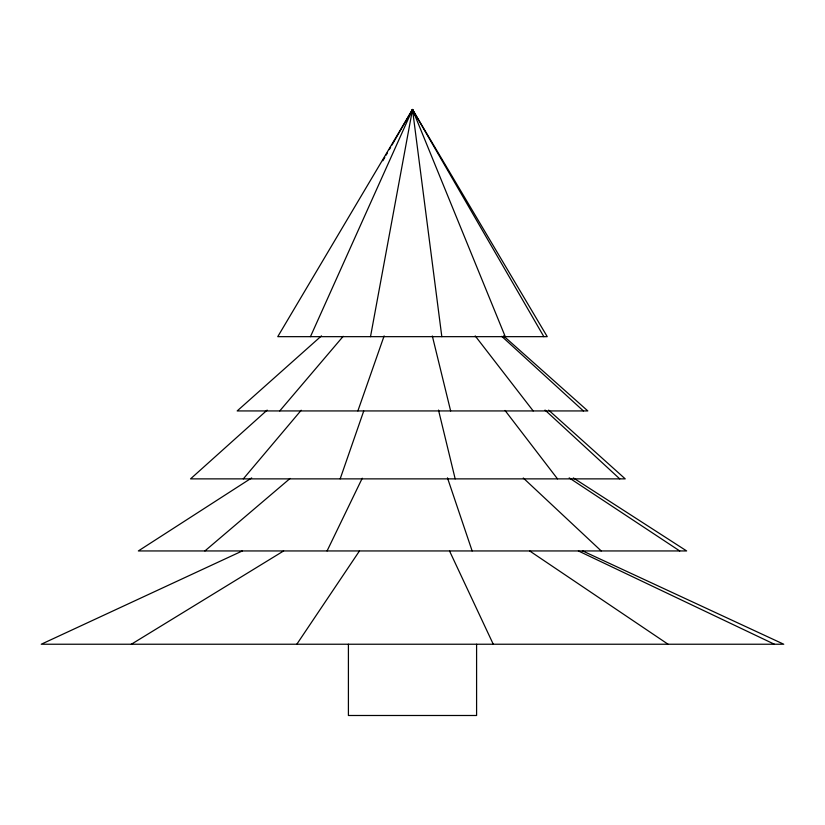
<?xml version="1.0" encoding="UTF-8"?>
<svg xmlns="http://www.w3.org/2000/svg" width="825" height="825" viewBox="0 0 825 825"><rect width="100%" height="100%" fill="white"/><g stroke="black" fill="none" stroke-linecap="round" stroke-linejoin="round"><path stroke-width="1.24" d="M370.507 336.662L412.5 109.508L547.243 336.662L277.757 336.662L412.5 109.508L543.85 336.662M340.168 478.871L363.722 411.015M357.875 410.933L384.13 335.899M411.531 111.891L412.5 109.508L415.13 115.366M310.458 336.662L412.5 109.508L505.261 336.662M327.071 550.945L362.247 478.211M382.882 160.731L384.811 157.389M386.1 155.162L387.389 152.934M389.317 149.593L390.607 147.366M391.896 145.138L412.5 109.508L441.818 336.662M296.814 644.232L359.473 550.945M243.313 478.871L301.207 410.242M279.737 410.933L343.2 336.311M267.156 410.118L190.554 478.871L625.226 478.871L548.635 410.118M321.492 335.858L237.188 410.933L587.812 410.933L503.508 335.858M204.899 550.945L290.091 478.459M251.677 477.923L138.352 550.945L686.648 550.945L573.323 477.923M131.371 644.232L283.635 550.945M242.323 550.945L41.25 644.232L783.75 644.232L582.677 550.945M578.387 550.945L774.397 644.232M569.198 477.871L679.738 550.945M529.65 550.945L668.064 644.232M501.744 336.342L583.399 410.933M545.036 410.066L619.75 478.871M523.287 478.005L601.219 550.945M475.2 335.909L533.187 410.933M505.024 410.438L557.504 478.871M449.522 550.945L493.267 644.232M447.459 477.85L472.137 550.945M432.331 335.992L450.636 410.933M438.508 410.087L455.173 478.871M476.592 644.232L476.592 715.492L348.408 715.492L348.408 644.232"/></g></svg>
